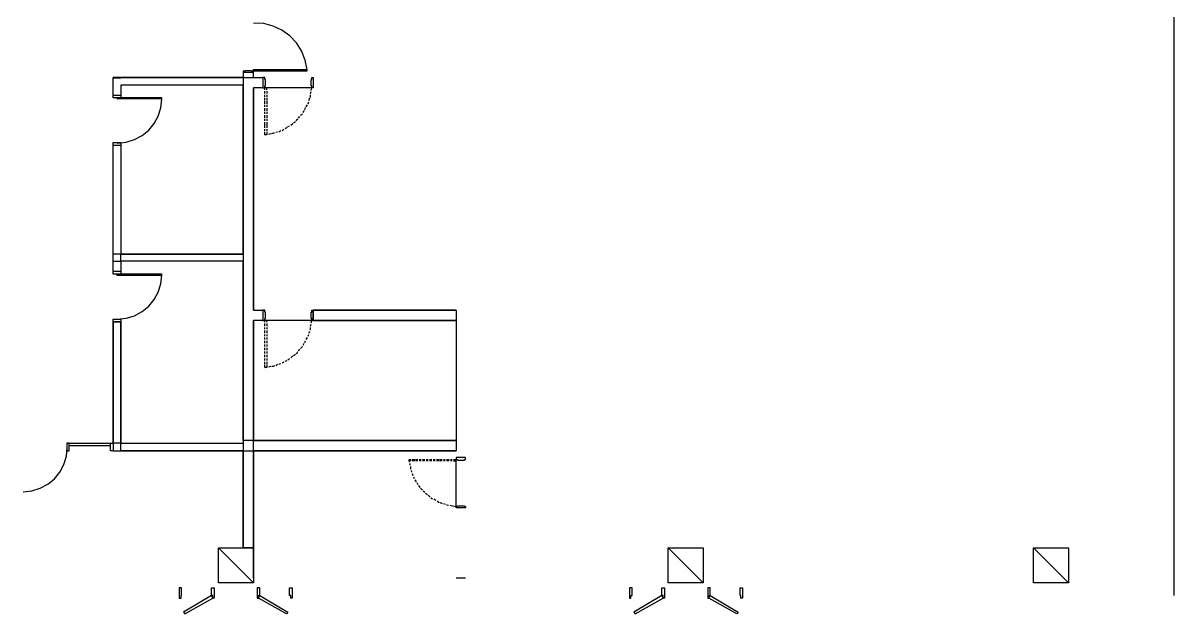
# Model space of a CAD drawing. Header units: millimetres. Extents: x -1062 to 473405, y -148599 to 38948.
# Drawn here: x 307222 to 330219, y -48599 to -36786 of the extents above; entities that cross this region are included whole.
import ezdxf

# ---------------------------------------------------------------- set-up
doc = ezdxf.new("R2010")
doc.units = ezdxf.units.MM
for name, color, linetype in [('COLUMN', 1, 'Continuous'), ('DOOR', 3, 'Continuous'), ('WALL', 7, 'Continuous'), ('WINDOW', 4, 'Continuous')]:
    doc.layers.add(name, color=color, linetype=linetype)

msp = doc.modelspace()

# ---------------------------------------------------------------- linework, layer by layer
at = {"layer": 'COLUMN'}
for p, q in [((311826.2, -47976.3), (311128, -47277.7)), ((311128, -47277.7), (311826.2, -47277.7)), ((311128, -47976.3), (311128, -47277.7)), ((311826.2, -47277.7), (311826.2, -47976.3)), ((320813, -47976.3), (320114.8, -47277.7)), ((320114.8, -47277.7), (320813, -47277.7)), ((320114.8, -47976.3), (320114.8, -47277.7)), ((320813, -47277.7), (320813, -47976.3)), ((328111.6, -47976.3), (327413.4, -47277.7)), ((327413.4, -47277.7), (328111.6, -47277.7)), ((327413.4, -47976.3), (327413.4, -47277.7)), ((328111.6, -47277.7), (328111.6, -47976.3)), ((311826.2, -47976.3), (311128, -47976.3)), ((320813, -47976.3), (320114.8, -47976.3)), ((328111.6, -47976.3), (327413.4, -47976.3))]:
    msp.add_line(p, q, dxfattribs=at)
at = {"layer": 'DOOR'}
for p, q in [((312030.3, -36798.7), (311828.4, -36787.3)), ((312220.7, -36847.3), (312030.3, -36798.7)), ((312395.8, -36929.7), (312220.7, -36847.3)), ((312551.5, -37042.3), (312395.8, -36929.7)), ((312683.9, -37181.7), (312551.5, -37042.3)), ((312788.8, -37344.3), (312683.9, -37181.7)), ((312862.4, -37526.7), (312788.8, -37344.3)), ((311826.2, -37713.6), (312892.4, -37713.6)), ((311826.2, -37751.7), (311826.2, -37713.6)), ((312900.6, -37725.3), (312862.4, -37526.7)), ((312892.4, -37713.6), (312892.4, -37751.7)), ((311661.1, -37751.7), (311623.1, -37751.7)), ((311623.1, -37751.7), (311623.1, -37777.1)), ((311788.1, -37739), (311661.1, -37739)), ((311661.1, -37739), (311661.1, -37751.7)), ((311788.1, -37751.7), (311788.1, -37739)), ((311826.2, -37751.7), (311788.1, -37751.7)), ((312892.4, -37751.7), (311826.2, -37751.7)), ((311826.2, -37777.1), (311826.2, -37751.7)), ((312054.6, -37878.7), (312016.5, -37878.7)), ((312054.6, -37916.8), (312054.6, -37878.7)), ((312067.3, -37916.8), (312054.6, -37916.8)), ((312067.3, -38043.8), (312067.3, -37916.8)), ((312981.2, -38043.8), (312981.2, -37916.8)), ((312981.2, -37916.8), (312993.9, -37916.8)), ((312993.9, -37916.8), (312993.9, -37878.7)), ((312993.9, -37878.7), (313019.3, -37878.7)), ((313019.3, -37878.7), (313019.3, -38081.9)), ((312016.5, -38081.9), (312054.6, -38081.9)), ((312054.6, -38081.9), (312054.6, -38043.8)), ((312054.6, -38043.8), (312067.3, -38043.8)), ((312092.7, -38081.9), (312054.6, -38081.9)), ((312054.6, -38120), (312054.6, -38081.9)), ((312993.9, -38081.9), (312054.6, -38081.9)), ((312054.6, -38196.3), (312054.6, -38145.5)), ((312092.7, -38120), (312092.7, -38081.9)), ((312092.7, -38145.5), (312092.7, -38196.3)), ((312968.5, -38196.3), (312981.2, -38158.2)), ((312993.9, -38043.8), (312981.2, -38043.8)), ((312981.2, -38132.8), (312993.9, -38081.9)), ((312993.9, -38081.9), (312993.9, -38043.8)), ((313019.3, -38081.9), (312993.9, -38081.9)), ((309020.9, -38285.2), (309020.9, -38234.4)), ((309173.3, -38285.2), (309020.9, -38285.2)), ((309097.1, -38285.2), (309097.1, -38297.9)), ((309998.3, -38285.2), (309097.1, -38285.2)), ((309097.1, -38297.9), (309998.3, -38297.9)), ((309173.3, -38234.4), (309173.3, -38285.2)), ((309978.4, -38480.3), (309998.3, -38301.4)), ((309998.3, -38297.9), (309998.3, -38285.2)), ((312054.6, -38259.8), (312054.6, -38221.7)), ((312054.6, -38336), (312054.6, -38285.2)), ((312054.6, -38399.5), (312054.6, -38348.7)), ((312092.7, -38221.7), (312092.7, -38259.8)), ((312092.7, -38285.2), (312092.7, -38336)), ((312092.7, -38348.7), (312092.7, -38399.5)), ((312917.8, -38399.5), (312930.5, -38361.4)), ((312930.5, -38336), (312955.8, -38285.2)), ((312955.8, -38272.5), (312968.5, -38259.8)), ((312968.5, -38259.8), (312968.5, -38221.7)), ((309925.1, -38646.8), (309978.4, -38480.3)), ((312054.6, -38463), (312054.6, -38424.9)), ((312054.6, -38539.2), (312054.6, -38488.4)), ((312054.6, -38602.7), (312054.6, -38564.6)), ((312054.6, -38678.9), (312054.6, -38628.1)), ((312092.7, -38424.9), (312092.7, -38463)), ((312092.7, -38488.4), (312092.7, -38539.2)), ((312092.7, -38564.6), (312092.7, -38602.7)), ((312092.7, -38628.1), (312092.7, -38678.9)), ((312765.5, -38628.1), (312803.5, -38602.7)), ((312816.2, -38577.3), (312841.6, -38539.2)), ((312854.3, -38526.5), (312867, -38475.7)), ((312879.7, -38463), (312905.1, -38424.9)), ((309732.7, -38928.2), (309842.1, -38797.2)), ((309842.1, -38797.2), (309925.1, -38646.8)), ((312054.6, -38742.4), (312054.6, -38704.3)), ((312054.6, -38818.6), (312054.6, -38767.8)), ((312054.6, -38882.1), (312054.6, -38831.3)), ((312092.7, -38704.3), (312092.7, -38742.4)), ((312092.7, -38767.8), (312092.7, -38818.6)), ((312092.7, -38831.3), (312092.7, -38882.1)), ((312511.6, -38856.7), (312549.7, -38844)), ((312575, -38831.3), (312613.1, -38793.2)), ((312625.8, -38780.5), (312663.9, -38755.1)), ((312676.6, -38742.4), (312702, -38717)), ((312702, -38717), (312714.7, -38704.3)), ((312727.4, -38691.6), (312752.8, -38653.5)), ((309449.4, -39117.6), (309600.7, -39036.1)), ((309600.7, -39036.1), (309732.7, -38928.2)), ((312054.6, -38945.6), (312054.6, -38907.5)), ((312054.6, -39021.8), (312054.6, -38971)), ((312054.6, -39021.8), (312105.4, -39009.1)), ((312092.7, -39021.8), (312054.6, -39021.8)), ((312092.7, -38907.5), (312092.7, -38945.6)), ((312092.7, -38971), (312092.7, -39021.8)), ((312130.8, -39009.1), (312181.6, -38996.4)), ((312194.3, -38996.4), (312232.3, -38983.7)), ((312232.3, -38983.7), (312245, -38983.7)), ((312270.4, -38971), (312308.5, -38958.3)), ((312333.9, -38958.3), (312372, -38932.9)), ((312397.3, -38932.9), (312435.4, -38907.5)), ((312460.8, -38894.8), (312498.9, -38869.4)), ((309020.9, -39174.3), (309173.3, -39174.3)), ((309020.9, -39225.1), (309020.9, -39174.3)), ((309103.5, -39187), (309282.5, -39169)), ((309173.3, -39174.3), (309173.3, -39225.1)), ((309282.5, -39169), (309449.4, -39117.6)), ((309020.9, -41803.4), (309020.9, -41752.6)), ((309173.3, -41803.4), (309020.9, -41803.4)), ((309097.1, -41803.4), (309097.1, -41828.8)), ((309998.3, -41803.4), (309097.1, -41803.4)), ((309097.1, -41828.8), (309998.3, -41828.8)), ((309173.3, -41752.6), (309173.3, -41803.4)), ((309978.4, -41998.6), (309998.3, -41819.6)), ((309998.3, -41828.8), (309998.3, -41803.4)), ((309925.1, -42165), (309978.4, -41998.6)), ((309842.1, -42315.5), (309925.1, -42165)), ((309600.7, -42554.4), (309732.7, -42446.4)), ((309732.7, -42446.4), (309842.1, -42315.5)), ((312054.6, -42527.4), (312016.5, -42527.4)), ((312054.6, -42565.5), (312054.6, -42527.4)), ((312993.9, -42565.5), (312993.9, -42527.4)), ((312993.9, -42527.4), (313019.3, -42527.4)), ((309020.9, -42705.2), (309173.3, -42705.2)), ((309020.9, -42756), (309020.9, -42705.2)), ((309103.5, -42705.2), (309282.5, -42687.3)), ((309173.3, -42705.2), (309173.3, -42756)), ((309282.5, -42687.3), (309449.4, -42635.9)), ((309449.4, -42635.9), (309600.7, -42554.4)), ((312016.5, -42730.6), (312054.6, -42730.6)), ((312067.3, -42565.5), (312054.6, -42565.5)), ((312054.6, -42730.6), (312054.6, -42692.5)), ((312054.6, -42692.5), (312067.3, -42692.5)), ((312092.7, -42730.6), (312054.6, -42730.6)), ((312054.6, -42768.7), (312054.6, -42730.6)), ((312993.9, -42730.6), (312054.6, -42730.6)), ((312067.3, -42692.5), (312067.3, -42565.5)), ((312092.7, -42768.7), (312092.7, -42730.6)), ((312981.2, -42692.5), (312981.2, -42565.5)), ((312981.2, -42565.5), (312993.9, -42565.5)), ((312993.9, -42692.5), (312981.2, -42692.5)), ((312981.2, -42781.4), (312993.9, -42730.6)), ((312993.9, -42730.6), (312993.9, -42692.5)), ((313019.3, -42730.6), (312993.9, -42730.6)), ((312054.6, -42844.9), (312054.6, -42794.1)), ((312054.6, -42908.4), (312054.6, -42870.3)), ((312054.6, -42984.6), (312054.6, -42933.8)), ((312092.7, -42794.1), (312092.7, -42844.9)), ((312092.7, -42870.3), (312092.7, -42908.4)), ((312092.7, -42933.8), (312092.7, -42984.6)), ((312930.5, -42984.6), (312955.8, -42946.5)), ((312955.8, -42921.1), (312968.5, -42908.4)), ((312968.5, -42844.9), (312981.2, -42806.8)), ((312968.5, -42908.4), (312968.5, -42870.3)), ((312054.6, -43048.2), (312054.6, -43010)), ((312054.6, -43111.7), (312054.6, -43073.6)), ((312054.6, -43187.9), (312054.6, -43137.1)), ((312054.6, -43251.4), (312054.6, -43213.3)), ((312092.7, -43010), (312092.7, -43048.2)), ((312092.7, -43073.6), (312092.7, -43111.7)), ((312092.7, -43137.1), (312092.7, -43187.9)), ((312092.7, -43213.3), (312092.7, -43251.4)), ((312816.2, -43226), (312841.6, -43187.9)), ((312854.3, -43175.2), (312867, -43137.1)), ((312879.7, -43111.7), (312905.1, -43073.6)), ((312917.8, -43048.2), (312930.5, -43010)), ((312054.6, -43327.6), (312054.6, -43276.8)), ((312054.6, -43391.1), (312054.6, -43353)), ((312054.6, -43467.3), (312054.6, -43416.5)), ((312092.7, -43276.8), (312092.7, -43327.6)), ((312092.7, -43353), (312092.7, -43391.1)), ((312092.7, -43416.5), (312092.7, -43467.3)), ((312575, -43480), (312613.1, -43441.9)), ((312625.8, -43429.2), (312663.9, -43403.8)), ((312676.6, -43391.1), (312702, -43378.4)), ((312702, -43378.4), (312714.7, -43353)), ((312727.4, -43340.3), (312752.8, -43302.2)), ((312765.5, -43289.5), (312803.5, -43251.4)), ((312054.6, -43530.8), (312054.6, -43492.7)), ((312054.6, -43607), (312054.6, -43556.2)), ((312054.6, -43670.5), (312054.6, -43619.7)), ((312054.6, -43670.5), (312105.4, -43657.8)), ((312092.7, -43670.5), (312054.6, -43670.5)), ((312092.7, -43492.7), (312092.7, -43530.8)), ((312092.7, -43556.2), (312092.7, -43607)), ((312092.7, -43619.7), (312092.7, -43670.5)), ((312130.8, -43657.8), (312181.6, -43645.1)), ((312194.3, -43645.1), (312232.3, -43645.1)), ((312232.3, -43645.1), (312245, -43632.4)), ((312270.4, -43632.4), (312308.5, -43607)), ((312333.9, -43607), (312372, -43594.3)), ((312397.3, -43581.6), (312435.4, -43556.2)), ((312460.8, -43543.5), (312498.9, -43530.8)), ((312511.6, -43518.1), (312549.7, -43492.7)), ((308089.1, -45443.7), (308107, -45264.5)), ((308094.3, -45182), (308094.3, -45334.4)), ((308145.1, -45182), (308094.3, -45182)), ((308145.1, -45334.4), (308145.1, -45182)), ((308037.7, -45610.7), (308089.1, -45443.7)), ((308094.3, -45334.4), (308145.1, -45334.4)), ((314936, -45537.6), (314936, -45512.2)), ((314936, -45512.2), (314974.1, -45512.2)), ((314936, -45512.2), (314936, -45563)), ((314999.5, -45512.2), (315050.2, -45512.2)), ((315062.9, -45512.2), (315113.7, -45512.2)), ((315139.1, -45512.2), (315177.2, -45512.2)), ((315202.5, -45512.2), (315253.3, -45512.2)), ((315278.7, -45512.2), (315316.8, -45512.2)), ((315342.2, -45512.2), (315392.9, -45512.2)), ((315418.3, -45512.2), (315456.4, -45512.2)), ((315481.8, -45512.2), (315532.6, -45512.2)), ((315545.3, -45512.2), (315596, -45512.2)), ((315621.4, -45512.2), (315659.5, -45512.2)), ((315684.9, -45512.2), (315735.7, -45512.2)), ((315761, -45512.2), (315799.1, -45512.2)), ((315824.5, -45512.2), (315875.3, -45512.2)), ((316065.7, -45474.1), (315875.3, -45474.1)), ((315875.3, -45474.1), (315875.3, -45512.2)), ((315875.3, -45537.6), (315875.3, -45512.2)), ((315875.3, -45512.2), (315900.7, -45512.2)), ((315875.3, -46452.1), (315875.3, -45512.2)), ((315900.7, -45512.2), (315900.7, -45524.9)), ((315900.7, -45524.9), (316040.3, -45524.9)), ((316040.3, -45524.9), (316040.3, -45512.2)), ((316040.3, -45512.2), (316065.7, -45512.2)), ((316065.7, -45512.2), (316065.7, -45474.1)), ((307848.4, -45894.2), (307956.3, -45762)), ((307956.3, -45762), (308037.7, -45610.7)), ((314974.1, -45537.6), (314936, -45537.6)), ((314948.7, -45588.4), (314948.7, -45626.5)), ((314961.4, -45651.9), (314961.4, -45690)), ((314961.4, -45690), (314961.4, -45702.7)), ((314974.1, -45728.1), (314986.8, -45766.2)), ((315050.2, -45537.6), (314999.5, -45537.6)), ((315113.7, -45537.6), (315062.9, -45537.6)), ((315177.2, -45537.6), (315139.1, -45537.6)), ((315253.3, -45537.6), (315202.5, -45537.6)), ((315316.8, -45537.6), (315278.7, -45537.6)), ((315392.9, -45537.6), (315342.2, -45537.6)), ((315456.4, -45537.6), (315418.3, -45537.6)), ((315532.6, -45537.6), (315481.8, -45537.6)), ((315596, -45537.6), (315545.3, -45537.6)), ((315659.5, -45537.6), (315621.4, -45537.6)), ((315735.7, -45537.6), (315684.9, -45537.6)), ((315799.1, -45537.6), (315761, -45537.6)), ((315824.5, -45537.6), (315875.3, -45537.6)), ((307717.5, -46003.6), (307848.4, -45894.2)), ((314999.5, -45791.6), (315012.2, -45829.7)), ((315024.8, -45855.1), (315037.5, -45893.2)), ((315050.2, -45918.6), (315075.6, -45956.8)), ((315088.3, -45969.5), (315113.7, -46007.6)), ((307222, -46159.9), (307400.8, -46140)), ((307400.8, -46140), (307567.2, -46086.7)), ((307567.2, -46086.7), (307717.5, -46003.6)), ((315126.4, -46033), (315151.8, -46071.1)), ((315164.5, -46083.8), (315202.5, -46121.9)), ((315215.2, -46134.6), (315227.9, -46147.3)), ((315227.9, -46147.3), (315240.6, -46172.7)), ((315266, -46185.4), (315304.1, -46210.8)), ((315316.8, -46223.5), (315354.9, -46261.6)), ((315367.6, -46274.3), (315405.6, -46299.7)), ((315431, -46299.7), (315469.1, -46325.1)), ((315494.5, -46337.8), (315519.9, -46363.2)), ((315519.9, -46363.2), (315532.6, -46363.2)), ((315545.3, -46363.2), (315596, -46388.6)), ((315621.4, -46388.6), (315659.5, -46401.3)), ((315684.9, -46414), (315697.6, -46414)), ((315697.6, -46414), (315723, -46426.7)), ((315748.4, -46426.7), (315799.1, -46439.4)), ((315811.8, -46439.4), (315875.3, -46452.1)), ((315875.3, -46452.1), (315900.7, -46452.1)), ((315875.3, -46477.5), (315875.3, -46452.1)), ((315900.7, -46452.1), (315900.7, -46439.4)), ((315900.7, -46439.4), (316040.3, -46439.4)), ((316040.3, -46439.4), (316040.3, -46452.1)), ((316040.3, -46452.1), (316065.7, -46452.1)), ((316065.7, -46452.1), (316065.7, -46477.5)), ((316065.7, -46477.5), (315875.3, -46477.5))]:
    msp.add_line(p, q, dxfattribs=at)
at = {"layer": 'WALL'}
for p, q in [((311623.1, -37878.7), (309020.9, -37878.7)), ((309020.9, -38234.4), (309020.9, -37878.7)), ((311826.2, -37777.1), (311623.1, -37777.1)), ((311623.1, -37777.1), (311623.1, -47277.7)), ((311826.2, -37878.7), (311826.2, -37777.1)), ((311826.2, -37878.7), (312016.5, -37878.7)), ((312016.5, -37878.7), (312016.5, -38081.9)), ((311623.1, -38031.1), (309173.3, -38031.1)), ((309173.3, -38031.1), (309173.3, -38234.4)), ((311826.2, -42527.4), (311826.2, -38081.9)), ((312016.5, -38081.9), (311826.2, -38081.9)), ((309173.3, -38234.4), (309020.9, -38234.4)), ((309020.9, -41752.6), (309020.9, -39225.1)), ((309020.9, -39225.1), (309173.3, -39225.1)), ((309173.3, -39225.1), (309173.3, -41409.7)), ((311623.1, -41409.7), (309173.3, -41409.7)), ((311623.1, -41549.4), (309173.3, -41549.4)), ((309173.3, -41549.4), (309173.3, -41752.6)), ((309173.3, -41752.6), (309020.9, -41752.6)), ((311826.2, -42527.4), (312016.5, -42527.4)), ((312016.5, -42527.4), (312016.5, -42730.6)), ((315875.3, -42527.4), (313019.3, -42527.4)), ((313019.3, -42527.4), (313019.3, -42730.6)), ((309173.3, -42756), (309020.9, -42756)), ((309020.9, -42756), (309020.9, -45334.4)), ((309173.3, -45182), (309173.3, -42756)), ((311826.2, -45131.2), (311826.2, -42730.6)), ((312016.5, -42730.6), (311826.2, -42730.6)), ((313019.3, -42730.6), (315875.3, -42730.6)), ((315875.3, -42730.6), (315875.3, -45131.2)), ((309173.3, -45182), (311623.1, -45182)), ((315875.3, -45131.2), (311826.2, -45131.2)), ((309020.9, -45334.4), (311623.1, -45334.4)), ((311826.2, -47874.6), (311826.2, -45334.4)), ((311826.2, -45334.4), (315875.3, -45334.4)), ((315875.3, -47874.6), (316065.7, -47874.6))]:
    msp.add_line(p, q, dxfattribs=at)
for points in [[(311623.1, -42527.4), (311623.1, -41549.4), (309173.3, -41549.4), (309173.3, -41409.7), (311623.1, -41409.7), (311623.1, -38081.9), (311623.1, -38031.1), (309175, -38031.1), (309175, -38235), (309020, -38235), (309020, -37880), (309173.3, -37880), (309173.3, -37878.7), (311623.1, -37878.7), (312016.5, -37878.7), (312016.5, -38081.9), (311826.2, -38081.9), (311826.2, -42527.4), (312016.5, -42527.4), (312016.5, -42730.6), (311826.2, -42730.6), (311826.2, -45131.2), (311623.1, -45131.2), (311623.1, -42730.6), (311623.1, -42527.4)], [(309173.3, -39225.1), (309173.3, -41409.7), (309020.9, -41409.7), (309020.9, -39225.1), (309173.3, -39225.1)], [(309020.9, -41549.4), (309173.3, -41549.4), (309173.3, -41752.6), (309020.9, -41752.6), (309020.9, -41549.4)], [(315875.3, -42527.4), (315875.3, -42730.6), (313019.3, -42730.6), (313019.3, -42527.4), (315875.3, -42527.4)], [(309173.3, -42756), (309173.3, -45182), (309020.9, -45182), (309020.9, -42756), (309173.3, -42756)], [(311623.1, -45182), (311623.1, -45334.4), (309173.3, -45334.4), (309173.3, -45182), (311623.1, -45182)], [(315875.3, -45131.2), (315875.3, -45334.4), (311826.2, -45334.4), (311826.2, -45131.2), (315875.3, -45131.2)], [(311826.2, -45334.4), (311826.2, -47277.7), (311623.1, -47277.7), (311623.1, -45334.4), (311826.2, -45334.4)]]:
    msp.add_lwpolyline(points, close=True, dxfattribs=at)
at = {"layer": 'WINDOW'}
for p, q in [((330218.6, -24326.4), (330218.6, -48230.3)), ((308145.1, -45182), (309020.9, -45182)), ((308145.1, -45232.8), (308970.2, -45232.8)), ((308970.2, -45334.4), (308970.2, -45182)), ((308970.2, -45182), (309020.9, -45182)), ((309020.9, -45182), (309020.9, -45334.4)), ((309020.9, -45334.4), (308970.2, -45334.4)), ((310391.8, -48077.9), (310341, -48077.9)), ((310341, -48077.9), (310341, -48281.1)), ((310341, -48281.1), (310379.1, -48281.1)), ((310379.1, -48281.1), (310379.1, -48230.3)), ((310379.1, -48230.3), (310391.8, -48230.3)), ((310391.8, -48230.3), (310391.8, -48077.9)), ((310988.4, -48230.3), (310429.9, -48560.5)), ((310455.3, -48598.6), (311013.8, -48281.1)), ((310988.4, -48230.3), (310988.4, -48077.9)), ((310988.4, -48077.9), (311039.2, -48077.9)), ((311013.8, -48230.3), (310988.4, -48230.3)), ((311013.8, -48281.1), (310988.4, -48230.3)), ((311013.8, -48281.1), (311013.8, -48230.3)), ((311039.2, -48281.1), (311013.8, -48281.1)), ((311039.2, -48077.9), (311039.2, -48281.1)), ((311953.1, -48077.9), (311902.3, -48077.9)), ((311902.3, -48077.9), (311902.3, -48281.1)), ((311902.3, -48281.1), (311927.7, -48281.1)), ((311927.7, -48281.1), (311927.7, -48230.3)), ((311927.7, -48230.3), (311953.1, -48230.3)), ((311927.7, -48281.1), (311953.1, -48230.3)), ((312486.2, -48598.6), (311927.7, -48281.1)), ((311953.1, -48230.3), (311953.1, -48077.9)), ((311953.1, -48230.3), (312511.6, -48560.5)), ((312549.7, -48230.3), (312549.7, -48077.9)), ((312549.7, -48077.9), (312600.4, -48077.9)), ((312575, -48230.3), (312549.7, -48230.3)), ((312575, -48281.1), (312575, -48230.3)), ((312600.4, -48281.1), (312575, -48281.1)), ((312600.4, -48077.9), (312600.4, -48281.1)), ((319391.3, -48077.9), (319340.5, -48077.9)), ((319340.5, -48077.9), (319340.5, -48281.1)), ((319340.5, -48281.1), (319365.9, -48281.1)), ((319365.9, -48281.1), (319365.9, -48230.3)), ((319365.9, -48230.3), (319391.3, -48230.3)), ((319391.3, -48230.3), (319391.3, -48077.9)), ((319987.9, -48230.3), (319429.4, -48560.5)), ((319454.8, -48598.6), (320013.3, -48281.1)), ((319987.9, -48230.3), (319987.9, -48077.9)), ((319987.9, -48077.9), (320038.7, -48077.9)), ((320013.3, -48230.3), (319987.9, -48230.3)), ((320013.3, -48281.1), (319987.9, -48230.3)), ((320013.3, -48281.1), (320013.3, -48230.3)), ((320038.7, -48281.1), (320013.3, -48281.1)), ((320038.7, -48077.9), (320038.7, -48281.1)), ((320952.6, -48077.9), (320901.8, -48077.9)), ((320901.8, -48077.9), (320901.8, -48281.1)), ((320901.8, -48281.1), (320927.2, -48281.1)), ((320927.2, -48281.1), (320927.2, -48230.3)), ((320927.2, -48230.3), (320952.6, -48230.3)), ((320927.2, -48281.1), (320952.6, -48230.3)), ((321485.7, -48598.6), (320927.2, -48281.1)), ((320952.6, -48230.3), (320952.6, -48077.9)), ((320952.6, -48230.3), (321511.1, -48560.5)), ((321549.2, -48230.3), (321549.2, -48077.9)), ((321549.2, -48077.9), (321599.9, -48077.9)), ((321561.9, -48230.3), (321549.2, -48230.3)), ((321561.9, -48281.1), (321561.9, -48230.3)), ((321599.9, -48281.1), (321561.9, -48281.1)), ((321599.9, -48077.9), (321599.9, -48281.1)), ((310429.9, -48560.5), (310455.3, -48598.6)), ((312511.6, -48560.5), (312486.2, -48598.6)), ((319429.4, -48560.5), (319454.8, -48598.6)), ((321511.1, -48560.5), (321485.7, -48598.6))]:
    msp.add_line(p, q, dxfattribs=at)

doc.saveas('drawing.dxf')
